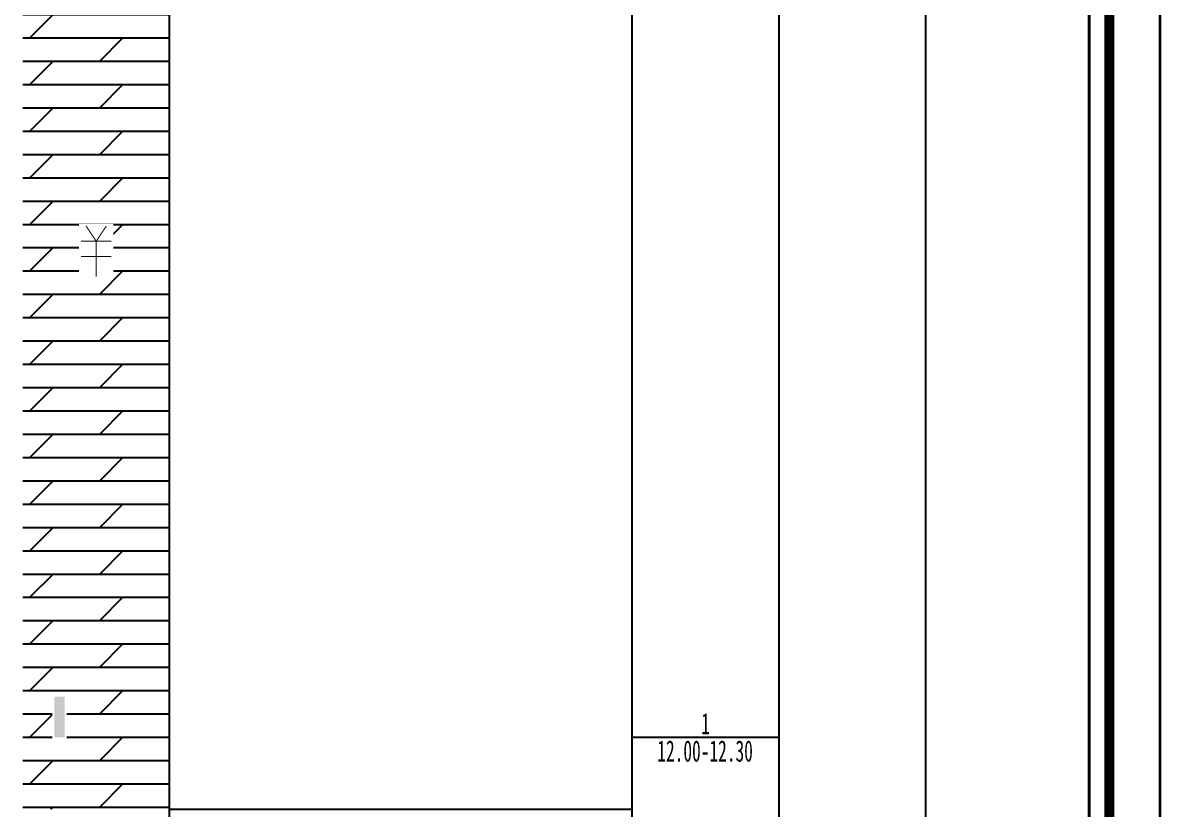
# Model space of a CAD drawing. Header units: millimetres. Extents: x 1264 to 9491, y 619 to 916.
# Drawn here: x 5816 to 5928.3, y 689.8 to 767.4 of the extents above; entities that cross this region are included whole.
import ezdxf

# ---------------------------------------------------------------- set-up
doc = ezdxf.new("R2010")
doc.units = ezdxf.units.MM
doc.styles.add('成果图表体', font='simfang_0.ttf', dxfattribs={"width": 0.6, "height": 2.1})

# ---------------------------------------------------------------- blocks, each defined once
blk = doc.blocks.new('gkqy3.dwg', base_point=(0, -2))
blk.add_wipeout([(-0.7, -2.2), (0.7, -2.2), (0.7, 2.2), (-0.7, 2.2)])
at = {"color": 7}
blk.add_solid([(-0.5, -2), (0.5, -2), (-0.5, 2), (0.5, 2)], dxfattribs=at)
blk = doc.blocks.new('FH_ZHONG.dwg', base_point=(0, 0.03))
blk.add_wipeout([(-1.7, -2.67), (1.7, -2.67), (1.7, 2.73), (-1.7, 2.73)])
at = {"color": 7, "const_width": 0.1}
for points in [[(-1, 2.53), (0, 1.03), (1, 2.53)], [(-1.5, 1.03), (1.5, 1.03)], [(0, 1.03), (0, -2.47)], [(-1.5, -0.47), (1.5, -0.47)]]:
    blk.add_lwpolyline(points, dxfattribs=at)
blk = doc.blocks.new('柱状图图框模板-(昇龙标准).dwg20', base_point=(27, 229))
for points, const_width in [([(0, 0), (210, 0), (210, 297), (0, 297)], 0.25), ([(25, 5), (205, 5), (205, 292), (25, 292)], 1), ([(27, 265), (203, 265), (203, 17), (27, 17)], 0.3)]:
    blk.add_lwpolyline(points, close=True, dxfattribs=dict(const_width=const_width))

msp = doc.modelspace()

# ---------------------------------------------------------------- hatches: boundary and pattern name
at = {"linetype": 'Continuous'}
h = msp.add_hatch(dxfattribs=at)
h.set_pattern_fill('GKNHY1', scale=0.5, style=0, pattern_type=2)
h.set_pattern_definition([(0, (0, 0), (0, 2.3), []), (45, (0, 0), (4e-16, 4.5999997), [3.252691, -6.5053825])])
h.paths.add_polyline_path([(5816.02, 689.79), (5830.5, 689.79), (5830.5, 799.89), (5816.02, 799.89)])

# ---------------------------------------------------------------- linework, layer by layer
at = {"color": 0}
for points in [[(5830.5, 635.89), (5830.5, 819.89)], [(5830.5, 635.89), (5830.5, 819.89)], [(5876.13, 635.89), (5876.13, 819.89)], [(5876.13, 635.89), (5876.13, 819.89)], [(5890.62, 635.89), (5890.62, 819.89)], [(5890.62, 635.89), (5890.62, 819.89)], [(5905.1, 635.89), (5905.1, 819.89)], [(5905.1, 635.89), (5905.1, 819.89)], [(5921.2, 635.89), (5921.2, 819.89)], [(5830.5, 689.79), (5830.5, 799.89)], [(5876.13, 689.79), (5876.13, 799.89)], [(5876.13, 696.89), (5890.62, 696.89)], [(5830.5, 689.79), (5876.13, 689.79)]]:
    msp.add_lwpolyline(points, dxfattribs=at)

# ---------------------------------------------------------------- texts
at = {"color": 0, "style": '成果图表体', "width": 0.6}
for s, p in [('1', (5882.94, 697.19)), ('12.00-12.30', (5878.61, 694.49))]:
    msp.add_text(s, height=2.1, dxfattribs=at).set_placement(p)

# ---------------------------------------------------------------- next in the draw order: block references
for name, p in [('FH_ZHONG.dwg', (5823.26, 744.84)), ('gkqy3.dwg', (5819.64, 696.89))]:
    msp.add_blockref(name, p)

# ---------------------------------------------------------------- next in the draw order: block references
msp.add_blockref('柱状图图框模板-(昇龙标准).dwg20', (5745.2, 847.89))

doc.saveas('drawing.dxf')
